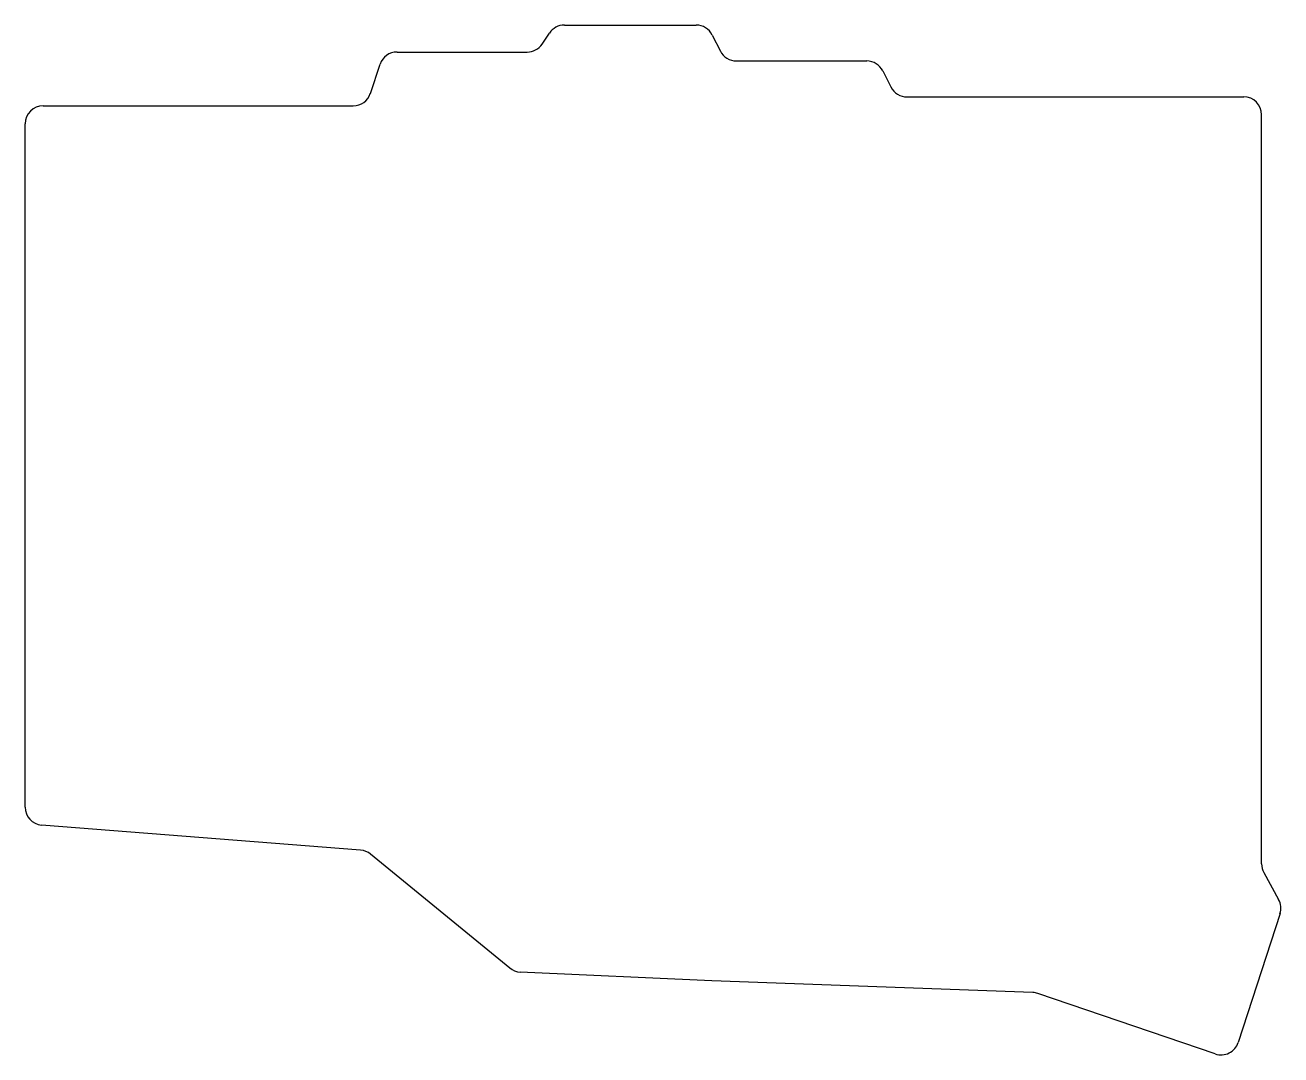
# Model space of a CAD drawing. Header units: millimetres. Extents: x 40 to 179, y -169 to -54.
import ezdxf

# ---------------------------------------------------------------- set-up
doc = ezdxf.new("R2010")
doc.units = ezdxf.units.MM

msp = doc.modelspace()

# ---------------------------------------------------------------- linework, layer by layer
for p, q in [((99.57, -54.5), (114.26, -54.5)), ((97.09, -56.61), (97.91, -55.39)), ((116.05, -55.61), (116.95, -57.39)), ((80.94, -57.5), (95.43, -57.5)), ((118.74, -58.5), (133.26, -58.5)), ((77.96, -62.13), (79.04, -58.87)), ((135.05, -59.61), (135.95, -61.39)), ((137.74, -62.5), (175.25, -62.5)), ((41.5, -63.5), (76.06, -63.5)), ((39.5, -141.65), (39.5, -65.5)), ((177.25, -147.98), (177.25, -64.5)), ((76.88, -146.45), (41.34, -143.65)), ((93.49, -159.58), (77.98, -146.9)), ((177.5, -148.95), (179.14, -151.93)), ((179.3, -153.52), (174.63, -167.88)), ((115.99, -161), (94.66, -160.03)), ((151.75, -162.31), (116.01, -161)), ((172.08, -169.15), (152.33, -162.41))]:
    msp.add_line(p, q)
for centre, start, end in [((99.57, -56.5), 90, 146.3099), ((114.26, -56.5), 26.5651, 90), ((95.43, -55.5), 270, 326.3099), ((80.94, -59.5), 90, 161.565), ((118.74, -56.5), 206.5651, 270), ((133.26, -60.5), 26.5651, 90), ((137.74, -60.5), 206.5651, 270), ((76.06, -61.5), 270, 341.565), ((175.25, -64.5), 0, 90), ((41.5, -65.5), 90, 180), ((41.5, -141.65), 180, 265.486), ((76.72, -148.44), 50.7106, 85.486), ((179.25, -147.98), 180, 208.9014), ((177.39, -152.9), 342, 28.9014), ((94.75, -158.03), 230.7106, 267.3974), ((116.08, -159), 267.3974, 267.9084), ((151.68, -164.3), 71.1527, 87.9084), ((172.73, -167.26), 251.1527, 342)]:
    msp.add_arc(centre, 2, start, end)

doc.saveas('drawing.dxf')
